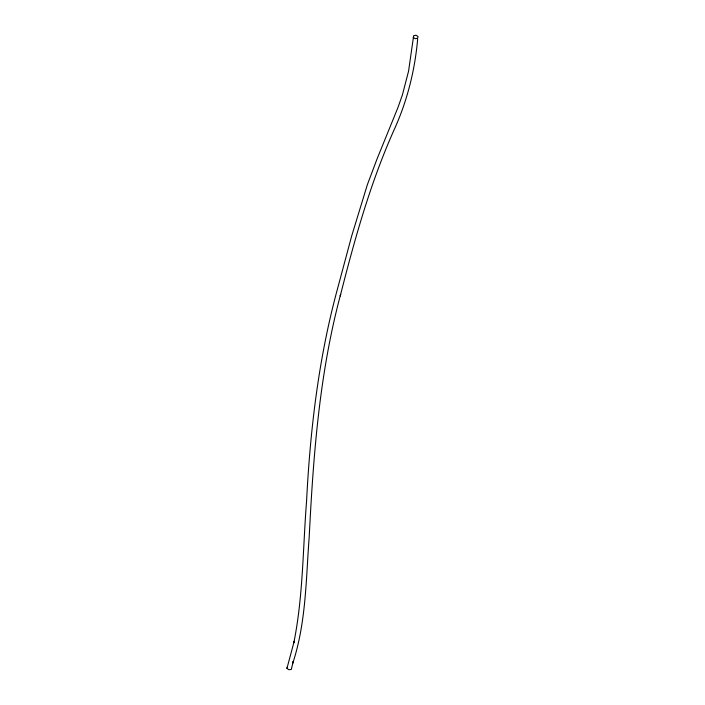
<?xml version="1.0" encoding="UTF-8"?>
<svg xmlns="http://www.w3.org/2000/svg" width="705" height="705" viewBox="0 0 705 705"><rect width="100%" height="100%" fill="white"/><g stroke="black" fill="none" stroke-linecap="round" stroke-linejoin="round"><path stroke-width="1.06" d="M413.236 37.4L415.236 38.696L417.642 38.264L418.056 36.545L416.065 35.25L413.65 35.682L408.556 71.187L402.432 94.814L397.928 107.601L377.034 158.986L367.349 184.71L351.707 235.893L335.88 294.901C318.149 362.264 310.094 431.663 306.569 501.105C302.85 548.375 303.194 596.28 293.8 642.907L294.205 641.25L286.944 668.393L288.927 669.75L291.315 669.442L293.201 661.466L292.804 663.114C306.199 622.453 305.944 579.034 309.213 536.796C313.328 455.324 319.391 373.403 340.647 294.32L340.242 295.977C354.562 239.506 370.266 183.141 394.104 129.835C407.173 101.176 414.884 70.5 417.642 39.172M286.944 668.393L287.34 666.736"/></g></svg>
